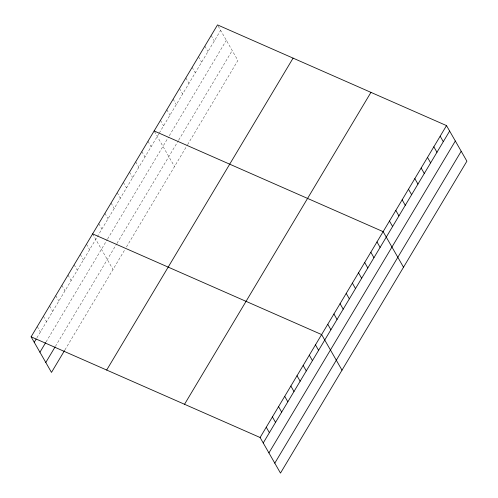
<?xml version="1.0" encoding="UTF-8"?>
<svg xmlns="http://www.w3.org/2000/svg" width="498" height="498" viewBox="0 0 498 498"><rect width="100%" height="100%" fill="white"/><g stroke="black" fill="none" stroke-linecap="round" stroke-linejoin="round"><path stroke-width="0.37" stroke-dasharray="2.49 1.87" d="M36.927 337.775L96.905 237.422M97.291 236.774L158.85 133.763M159.248 133.103L220.645 30.366M46.077 341.927L107.213 239.638M107.593 238.996L168.505 137.081M169.295 135.755L226.335 40.307M55.409 346.384L116.538 244.095M116.924 243.447L178.334 140.691M178.726 140.031L232.205 50.547M64.945 349.889L125.309 248.888M126.461 246.958L187.192 145.335M187.59 144.669L237.895 60.488L217.514 24.9M211.177 35.507L214.308 40.973M204.84 46.109L207.965 51.574M198.503 56.716L201.628 62.182M192.16 67.323L195.291 72.783M185.822 77.925L188.954 83.39M179.485 88.532L182.617 93.998M173.148 99.133L176.28 104.599M166.811 109.741L169.943 115.206M160.474 120.348L163.605 125.813M154.48 131.559L174.518 166.544M147.981 141.245L151.112 146.711M141.83 151.535L144.962 157.001M135.68 161.831L138.811 167.297M129.53 172.121L132.661 177.587M123.38 182.417L126.504 187.883M117.223 192.714L120.354 198.173M111.073 203.003L114.204 208.469M104.922 213.3L108.054 218.765M98.772 223.59L101.903 229.055M92.622 233.886L113.002 269.474M86.471 244.176L89.596 249.641M80.315 254.472L83.446 259.937M74.165 264.762L77.296 270.227M68.014 275.058L71.146 280.523M61.864 285.348L64.995 290.813M55.714 295.644L58.839 301.109M49.557 305.934L52.688 311.399M43.407 316.23L46.538 321.696M37.257 326.52L40.388 331.985"/><path stroke-width="0.75" d="M31.106 336.816L217.514 24.9L446.513 125.596L466.894 161.184L280.486 473.1L260.105 437.512L31.106 336.816L51.487 372.404L64.559 350.536M34.238 342.282L36.155 339.063M39.927 352.223L45.698 342.574M45.797 362.463L55.023 347.025M106.672 370.045L293.085 58.129M184.534 404.283L370.942 92.367M260.105 437.512L446.513 125.596M263.23 442.971L449.644 131.061M268.926 452.919L455.334 141.002M274.79 463.159L461.204 151.243M154.137 130.949L383.13 231.645L403.517 267.233M92.622 233.886L321.621 334.575L342.002 370.17M440.176 136.197L443.301 141.662M433.833 146.804L436.964 152.27M427.496 157.412L430.627 162.871M421.159 168.013L424.29 173.478M414.822 178.62L417.953 184.086M408.485 189.221L411.616 194.687M402.147 199.829L405.279 205.294M395.81 210.436L398.935 215.902M389.473 221.037L392.598 226.503M376.98 241.941L380.111 247.4M370.829 252.231L373.961 257.696M364.679 262.527L367.81 267.992M358.529 272.817L361.654 278.282M352.372 283.113L355.504 288.579M346.222 293.403L349.353 298.868M340.072 303.699L343.203 309.165M333.921 313.989L337.053 319.455M327.771 324.285L330.896 329.751M315.464 344.871L318.596 350.337M309.314 355.161L312.445 360.627M303.164 365.457L306.295 370.923M297.013 375.747L300.145 381.213M290.863 386.043L293.988 391.509M284.707 396.333L287.838 401.799M278.556 406.629L281.687 412.095M272.406 416.919L275.537 422.385M266.256 427.216L269.387 432.681"/></g></svg>
